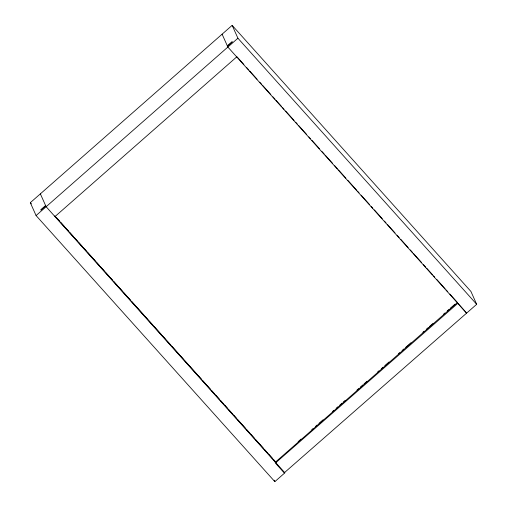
<?xml version="1.0" encoding="UTF-8"?>
<svg xmlns="http://www.w3.org/2000/svg" width="507" height="507" viewBox="0 0 507 507"><rect width="100%" height="100%" fill="white"/><g stroke="black" fill="none" stroke-linecap="round" stroke-linejoin="round"><path stroke-width="0.76" d="M40.37 193.858L46.124 206.729L284.89 472.822L274.845 481.65L36.079 215.557L30.319 202.686L232.155 25.35L470.921 291.443L476.681 304.314L284.186 472.873L275.402 463.049L457.846 303.319L466.63 313.142L227.865 47.05L222.11 34.178M45.586 205.519L40.782 209.746L40.959 210.145L45.769 205.924M227.326 45.839L232.13 41.618L232.314 42.024L227.504 46.245M36.079 215.557L237.916 38.221L232.155 25.35M54.971 216.584L236.712 56.904M298.122 441.667L301.095 439.062M311.786 429.689L312.971 428.649M315.348 426.564L317.129 425.005M318.916 423.44L323.073 419.796M332.573 411.462L333.764 410.423M336.135 408.338L337.922 406.779M339.703 405.213L342.079 403.135M343.264 402.089L345.045 400.53M356.928 390.111L358.709 388.552M360.49 386.987L362.866 384.908M364.051 383.862L367.024 381.264M377.715 371.891L378.906 370.845M381.277 368.766L383.064 367.201M384.845 365.642L389.002 361.998M398.502 353.664L399.693 352.625M402.07 350.54L403.851 348.974M405.632 347.415L410.981 342.726M422.857 332.313L424.048 331.274M426.419 329.189L428.206 327.63M429.391 326.584L432.953 323.46M443.644 314.087L444.835 313.047M447.212 310.962L448.993 309.403M450.178 308.364L454.931 304.194M275.136 462.378L457.485 302.514M237.916 38.221L476.681 304.314M237.016 56.841L243.88 64.497M246.522 67.437L248.633 69.795M249.691 70.967L257.087 79.212M259.73 82.153L261.84 84.511M262.899 85.689L270.82 94.517M272.937 96.875L275.048 99.226M276.106 100.405L281.385 106.293M282.443 107.471L284.028 109.233M285.612 111.001L294.066 120.419M295.651 122.187L297.235 123.955M298.819 125.717L306.741 134.551M308.852 136.903L310.442 138.671M312.027 140.439L319.423 148.678M322.059 151.625L324.176 153.976M325.228 155.155L332.624 163.393M334.74 165.751L337.377 168.692M338.435 169.87L345.831 178.115M347.948 180.467L356.922 190.474M357.98 191.652L359.038 192.831M361.149 195.189L369.603 204.606M371.187 206.374L372.772 208.136M374.356 209.904L382.278 218.732M384.395 221.09L385.979 222.858M387.563 224.62L394.959 232.865M397.07 235.216L399.186 237.574M400.771 239.342L408.167 247.581M410.277 249.938L412.387 252.29M413.446 253.468L421.368 262.296M423.484 264.654L425.595 267.005M426.653 268.184L432.465 274.661M433.517 275.84L434.575 277.018M436.692 279.37L445.14 288.787M446.198 289.966L447.782 291.734M449.893 294.085L457.289 302.33M56.15 217.294L59.319 220.824M60.903 222.592L64.072 226.122M65.13 227.301L68.832 231.426M69.884 232.599L73.052 236.135M74.111 237.308L77.279 240.844M78.338 242.023L82.033 246.142M83.091 247.321L86.26 250.851M87.318 252.03L95.24 260.858M96.298 262.037L99.467 265.567M100.525 266.745L104.22 270.865M105.279 272.044L108.973 276.163M110.032 277.342L112.674 280.289M113.733 281.461L117.428 285.587M118.486 286.759L122.181 290.885M123.239 292.057L125.882 295.004M126.934 296.183L130.635 300.302M131.687 301.481L134.862 305.011M135.914 306.19L143.842 315.018M144.894 316.197L148.063 319.727M149.121 320.906L152.822 325.025M153.875 326.204L161.27 334.449M162.329 335.621L166.023 339.747M167.082 340.919L170.783 345.045M171.835 346.224L179.231 354.463M180.289 355.641L183.984 359.761M185.042 360.94L188.211 364.47M189.269 365.648L197.191 374.477M198.25 375.655L201.418 379.185M202.477 380.364L206.172 384.49M207.23 385.662L210.399 389.199M211.457 390.371L214.626 393.907M215.678 395.086L219.379 399.205M220.437 400.384L223.606 403.914M224.658 405.093L227.827 408.623M228.885 409.802L232.586 413.921M233.638 415.1L236.807 418.63M237.865 419.809L245.787 428.637M246.846 429.816L250.014 433.352M251.073 434.524L254.768 438.65M255.826 439.823L263.222 448.068M264.28 449.246L267.975 453.366M269.033 454.545L272.728 458.664M273.786 459.843L275.897 462.194M54.75 215.931L276.081 462.599M30.319 202.686L31.377 203.865M274.205 480.218L274.845 481.65"/></g></svg>
